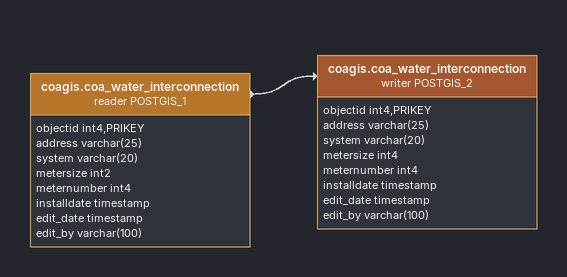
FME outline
coagis.coa_water_interconnection (reader POSTGIS_1)
    attributes: objectid int4,PRIKEY, address varchar(25), system varchar(20), metersize int2, meternumber int4, installdate timestamp, edit_date timestamp, edit_by varchar(100)
    -> coagis.coa_water_interconnection (writer POSTGIS_2)
coagis.coa_water_interconnection (writer POSTGIS_2)
    attributes: objectid int4,PRIKEY, address varchar(25), system varchar(20), metersize int4, meternumber int4, installdate timestamp, edit_date timestamp, edit_by varchar(100)
